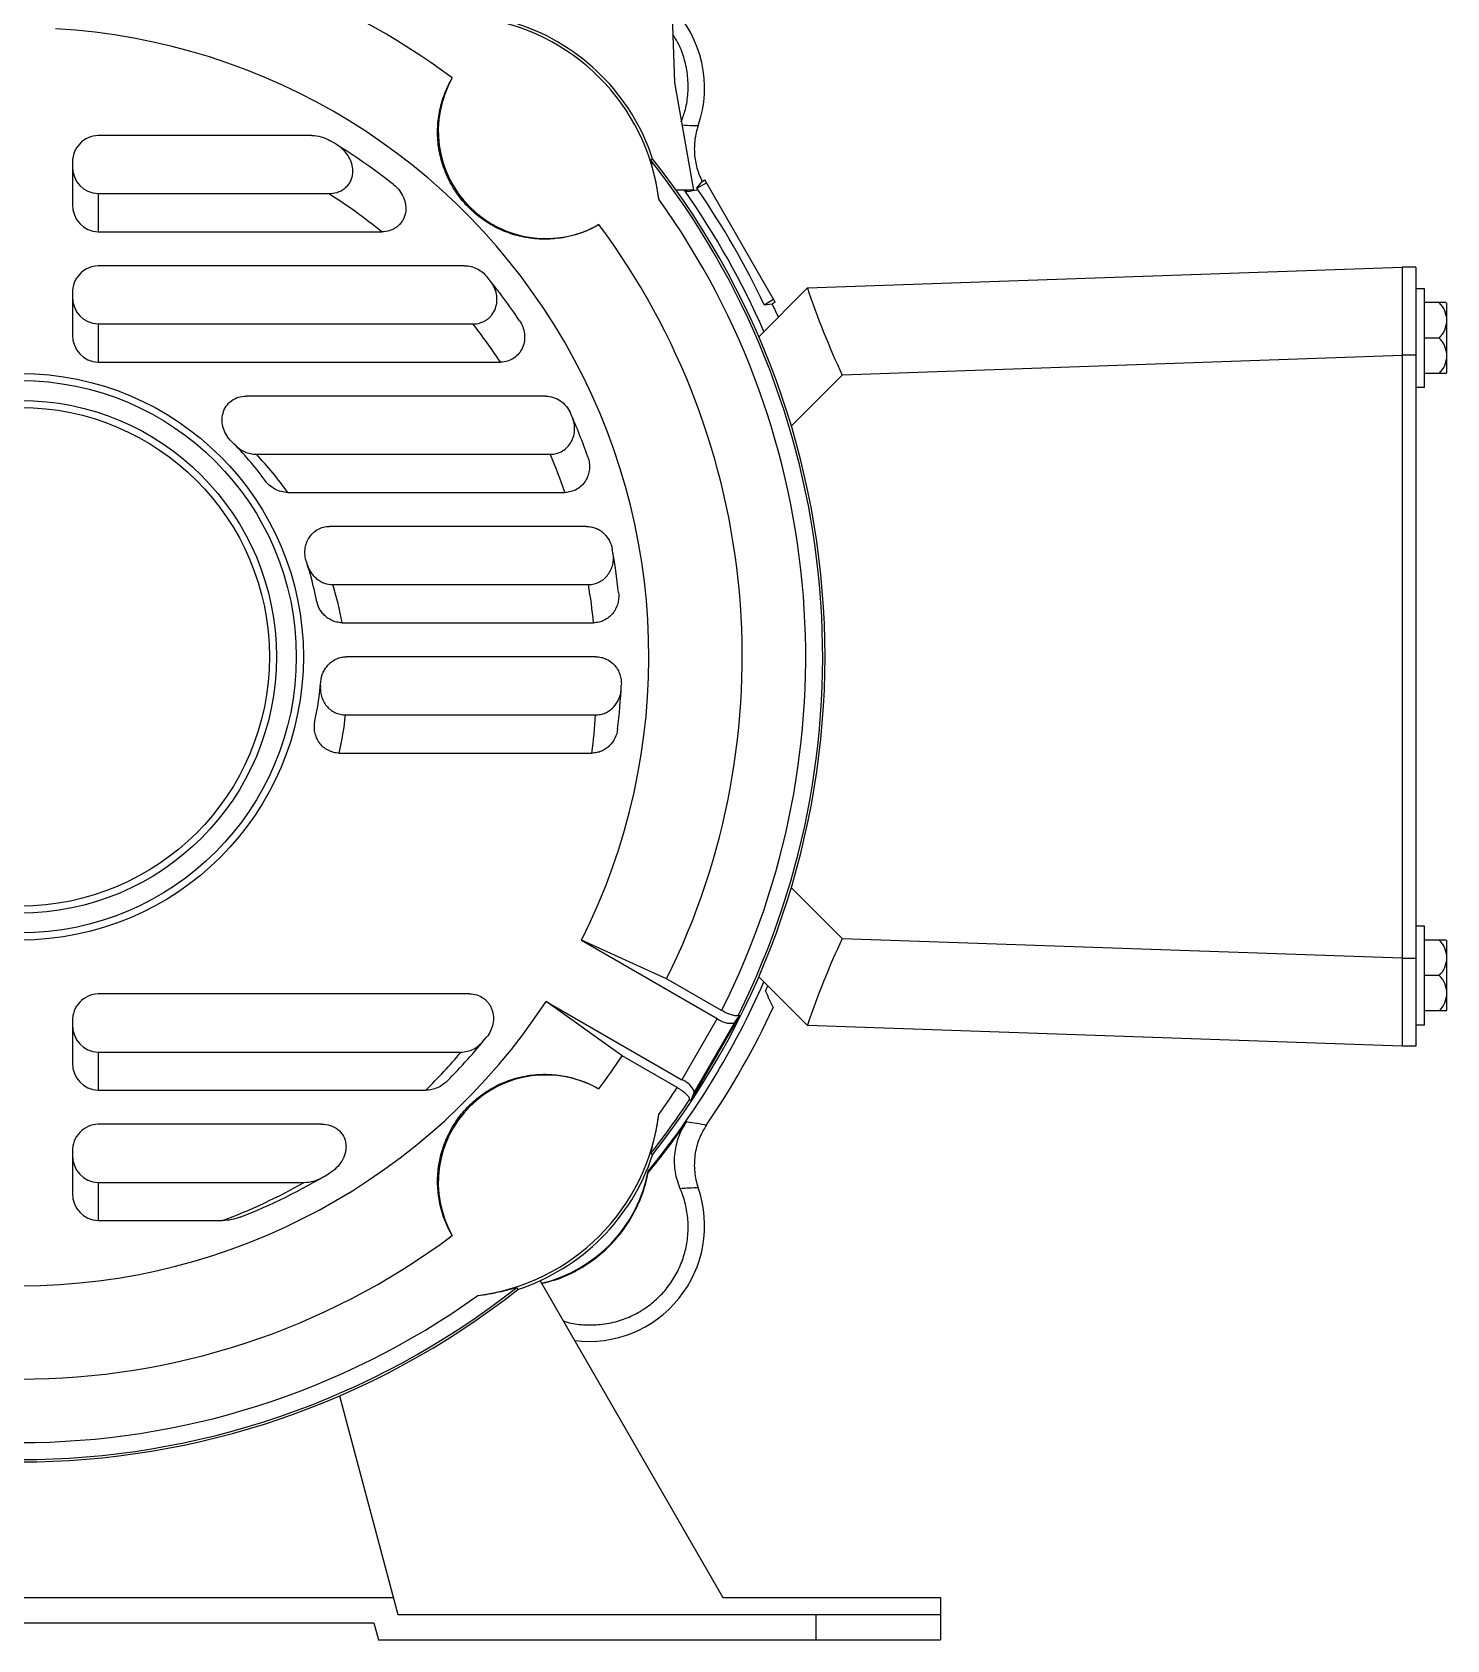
# Paper-space layout '_Left' of a CAD drawing. Header units: inches. Extents: x -3.25 to 5.04, y -3.47 to 5.05.
# Drawn here: x 0.04 to 5.04, y -3.47 to 2.2 of the extents above; entities that cross this region are included whole.
import ezdxf

# ---------------------------------------------------------------- set-up
doc = ezdxf.new("R2010")
doc.units = ezdxf.units.IN
doc.header["$MEASUREMENT"] = 0

psp = doc.layouts.new('_Left')

# ---------------------------------------------------------------- linework, layer by layer
at = {"color": 7, "linetype": 'Continuous', "lineweight": 25}
for p, q in [((2.2296, 4.3283), (2.31, 2.0269)), ((2.31, 2.0269), (2.377, 1.6469)), ((1.0294, 1.84), (0.275, 1.84)), ((0.185, 1.7442), (0.185, 1.5958)), ((2.2259, 1.7538), (2.2331, 1.7576)), ((2.377, 1.6469), (2.316, 1.6469)), ((2.3499, 1.6469), (2.3541, 1.6408)), ((2.3541, 1.6408), (2.3512, 1.6469)), ((2.3894, 1.6538), (2.423, 1.6732)), ((2.4085, 1.6779), (2.4173, 1.683)), ((2.6662, 1.252), (2.4173, 1.683)), ((0.275, 1.6347), (0.275, 1.5)), ((0.275, 1.6347), (1.0888, 1.6347)), ((0.275, 1.5), (1.2769, 1.5)), ((1.5694, 1.38), (0.275, 1.38)), ((2.7799, 1.3017), (4.8799, 1.375)), ((4.9277, 1.375), (4.8799, 1.375)), ((4.8799, 1.375), (4.8799, -1.375)), ((4.9277, 1.375), (4.9277, -1.375)), ((0.185, 1.2842), (0.185, 1.1358)), ((2.6078, 1.1295), (2.7799, 1.3017)), ((2.6268, 1.2423), (2.6605, 1.2618)), ((2.6662, 1.252), (2.6557, 1.2459)), ((4.9587, 1.299), (4.9277, 1.299)), ((4.9587, 0.951), (4.9587, 1.299)), ((5.0344, 1.25), (4.9587, 1.25)), ((2.6268, 1.2423), (2.6557, 1.2459)), ((2.6772, 1.1989), (2.6557, 1.2459)), ((5.0377, 1.003), (5.0377, 1.247)), ((0.275, 1.1747), (0.275, 1.04)), ((0.275, 1.1747), (1.5986, 1.1747)), ((5.0108, 1.125), (4.9587, 1.125)), ((0.275, 1.04), (1.696, 1.04)), ((4.8799, 1.0632), (2.9028, 0.9941)), ((4.9277, 1.065), (4.8799, 1.065)), ((5.0344, 1), (4.9587, 1)), ((1.8556, 0.92), (0.7975, 0.92)), ((4.9277, 0.951), (4.9587, 0.951)), ((0.8338, 0.7147), (1.8715, 0.7147)), ((0.9447, 0.58), (1.9234, 0.58)), ((2.0001, 0.46), (1.0923, 0.46)), ((1.1041, 0.2547), (2.0065, 0.2547)), ((1.1367, 0.12), (2.0247, 0.12)), ((2.0332, 0), (1.1519, 0)), ((1.1487, -0.2053), (2.0314, -0.2053)), ((1.1264, -0.34), (2.0189, -0.34)), ((4.9587, -0.951), (4.9277, -0.951)), ((4.9587, -1.299), (4.9587, -0.951)), ((2.2825, -1.1363), (1.982, -1)), ((1.982, -1), (2.461, -1.2765)), ((2.9028, -0.9941), (4.8799, -1.0632)), ((5.0344, -1), (4.9587, -1)), ((5.0377, -1.247), (5.0377, -1.003)), ((4.9277, -1.065), (4.8799, -1.065)), ((2.7799, -1.3017), (2.6078, -1.1295)), ((5.0108, -1.125), (4.9587, -1.125)), ((1.5864, -1.19), (0.275, -1.19)), ((2.4769, -1.2486), (2.2825, -1.1363)), ((2.6312, -1.1805), (2.6397, -1.1614)), ((2.1253, -1.4085), (1.857, -1.2165)), ((1.857, -1.2165), (2.336, -1.4931)), ((0.185, -1.2858), (0.185, -1.4342)), ((2.461, -1.2765), (2.336, -1.4931)), ((2.5404, -1.2673), (2.3678, -1.5664)), ((2.5207, -1.2931), (2.3802, -1.5365)), ((2.5207, -1.2931), (2.5404, -1.2673)), ((2.5404, -1.2673), (2.5359, -1.2647)), ((4.8799, -1.375), (2.7799, -1.3017)), ((4.9277, -1.299), (4.9587, -1.299)), ((5.0344, -1.25), (4.9587, -1.25)), ((0.275, -1.3953), (0.275, -1.53)), ((0.275, -1.3953), (1.5566, -1.3953)), ((2.3197, -1.5208), (2.1253, -1.4085)), ((4.9277, -1.375), (4.8799, -1.375)), ((0.275, -1.53), (1.4325, -1.53)), ((2.3678, -1.5664), (2.3632, -1.5638)), ((2.3802, -1.5365), (2.3678, -1.5664)), ((1.0642, -1.65), (0.275, -1.65)), ((0.185, -1.7458), (0.185, -1.8942)), ((2.2331, -1.7576), (2.2259, -1.7538)), ((0.275, -1.8553), (0.275, -1.99)), ((0.275, -1.8553), (1.0028, -1.8553)), ((0.275, -1.99), (0.7145, -1.99)), ((1.8359, -2.2023), (2.4814, -3.3203)), ((1.7538, -2.2259), (1.7576, -2.2331)), ((1.1273, -2.6087), (1.334, -3.3803)), ((-1.3179, -3.3203), (1.3179, -3.3203)), ((2.4814, -3.3203), (3.25, -3.3203)), ((3.25, -3.3203), (3.25, -3.47)), ((1.334, -3.3803), (3.25, -3.3803)), ((2.81, -3.3803), (2.81, -3.47)), ((-1.2491, -3.41), (1.2491, -3.41)), ((1.2491, -3.41), (1.2652, -3.47)), ((1.2652, -3.47), (3.25, -3.47))]:
    psp.add_line(p, q, dxfattribs=at)
at = {"color": 1, "linetype": 'Continuous', "lineweight": 25}
for p, q in [((2.9028, 0.9941), (2.7227, 0.8141)), ((2.7227, -0.8141), (2.9028, -0.9941))]:
    psp.add_line(p, q, dxfattribs=at)
at = {"color": 7, "linetype": 'Continuous', "lineweight": 25}
for radius in [1, 0.975, 0.905, 0.88]:
    psp.add_circle((0, 0), radius, dxfattribs=at)
for centre, radius, start, end in [((0, 0), 2.5497, 53.2561, 86.4663), ((2.0082, 2.0082), 0.4084, 340.9023, 44.2584), ((0, 0), 2.22, 333.2278, 86.7722), ((1.5238, 1.5238), 0.7367, 7.1448, 82.8552), ((1.5238, 1.5238), 0.7469, 18.245, 71.755), ((1.8562, 1.8562), 0.38, 150.5277, 299.4723), ((0.2779, 1.7471), 0.0929, 91.763, 181.7986), ((0, 0), 2.125, 51.6435, 58.9939), ((0.278, 1.7276), 0.093, 178.2746, 268.1638), ((0, 0), 2.8338, 333.4934, 38.2344), ((0, 0), 2.8419, 321.7945, 38.2055), ((0, 0), 2.8659, 23.6087, 35.0745), ((0, 0), 2.9058, 25.3117, 34.5332), ((0.278, 1.593), 0.093, 178.2746, 268.1638), ((0, -0.0846), 2.035, 51.138, 57.6544), ((0, 0), 2.7738, 333.2479, 35.6193), ((0, 0), 2.5497, 333.5337, 36.7439), ((0.2779, 1.2871), 0.0929, 91.763, 181.7986), ((0, 0), 2.125, 33.9259, 39.129), ((0.278, 1.2676), 0.093, 178.2746, 268.1638), ((5.4845, 2.2046), 2.8514, 198.4637, 205.1203), ((4.9494, 1.1864), 0.0883, 0.6854, 46.0185), ((4.9277, 1.125), 0.1643, 47.9724, 49.5332), ((0.278, 1.133), 0.093, 178.2746, 268.1638), ((0, -0.0846), 2.035, 33.5466, 38.228), ((4.9494, 1.1886), 0.0883, 313.9815, 359.3146), ((4.9494, 1.0614), 0.0883, 0.6854, 46.0185), ((4.9494, 1.0636), 0.0883, 313.9815, 359.3146), ((4.9277, 1.125), 0.1643, 310.4668, 312.0276), ((0, 0), 2.125, 19.3949, 23.8926), ((0, 0), 1.065, 35.8092, 45.5297), ((0, -0.0846), 1.155, 35.1268, 43.7874), ((0, -0.0846), 2.035, 19.0608, 23.1256), ((0, 0), 2.125, 6.0867, 10.3103), ((0, 0), 1.065, 10.7672, 18.3817), ((0, -0.0846), 1.155, 10.202, 17.0805), ((0, -0.0846), 2.035, 5.7695, 9.5962), ((0, 0), 1.065, 347.7927, 355.2434), ((0, 0), 2.125, 353.1072, 357.3024), ((0, -0.0846), 1.155, 347.2234, 353.9986), ((0, -0.0846), 2.035, 352.7894, 356.598), ((5.4845, -2.2046), 2.8514, 154.8797, 161.5363), ((4.9494, -1.0636), 0.0883, 0.6854, 46.0185), ((4.9277, -1.125), 0.1643, 47.9724, 49.5332), ((4.9494, -1.0614), 0.0883, 313.9815, 359.3146), ((4.9494, -1.1886), 0.0883, 0.6854, 46.0185), ((0.2779, -1.2829), 0.0929, 91.763, 181.7986), ((0, 0), 2.8659, 320.6756, 336.3913), ((4.9494, -1.1864), 0.0883, 313.9815, 359.3146), ((0, 0), 2.22, 213.2278, 326.7722), ((0, 0), 2.9334, 325.716, 335.0256), ((4.9277, -1.125), 0.1643, 310.4668, 312.0276), ((0.278, -1.3024), 0.093, 178.2746, 268.1638), ((2.5087, -1.2205), 0.0735, 229.6027, 279.4121), ((0, 0), 2.125, 315.1884, 320.8147), ((0, -0.0846), 2.035, 314.742, 319.9012), ((0, 0), 2.5497, 323.2561, 326.4663), ((0.278, -1.437), 0.093, 178.2746, 268.1638), ((1.8562, -1.8562), 0.38, 60.5277, 209.4723), ((0, 0), 2.7738, 324.3807, 326.7521), ((2.3114, -1.5623), 0.0735, 20.5879, 70.3973), ((0, 0), 2.8338, 321.7656, 326.5066), ((1.5238, -1.5238), 0.7367, 277.1448, 352.8552), ((0, 0), 2.8695, 320.6045, 325.1232), ((0.2779, -1.7429), 0.0929, 91.763, 181.7986), ((1.5238, -1.5238), 0.7469, 288.245, 341.755), ((0.278, -1.7624), 0.093, 178.2746, 268.1638), ((0, -0.0846), 2.035, 290.5562, 299.5237), ((0, 0), 2.125, 291.4366, 300.9212), ((1.7232, -1.7232), 0.5024, 283.5865, 349.3403), ((0.278, -1.897), 0.093, 178.2746, 268.1638), ((2.0082, -2.0082), 0.4084, 262.9159, 19.0977), ((0, 0), 2.5497, 233.2561, 306.7439), ((0, 0), 2.8419, 231.7945, 308.2055), ((0, 0), 2.8338, 231.7656, 308.2344), ((0, 0), 2.7738, 234.3807, 305.6193)]:
    psp.add_arc(centre, radius, start, end, dxfattribs=at)
for points, knots in [([(2.3344, 1.8885), (2.3396, 1.9025), (2.3515, 1.9348), (2.3593, 1.989), (2.3587, 2.0492), (2.347, 2.108), (2.3288, 2.1585), (2.3112, 2.1862), (2.304, 2.1976)], [0, 0, 0, 0, 0.142636, 0.326526, 0.511408, 0.70225, 0.877424, 1, 1, 1, 1]), ([(2.0431, 1.5253), (2.0081, 1.505), (1.9707, 1.4905), (1.9209, 1.48), (1.9108, 1.4782), (1.8906, 1.4756), (1.8804, 1.4748), (1.8499, 1.4733), (1.8295, 1.474), (1.7884, 1.4787), (1.7676, 1.4829), (1.7275, 1.4944), (1.708, 1.5018), (1.67, 1.52), (1.6513, 1.5309), (1.6166, 1.5555), (1.6003, 1.5691), (1.5701, 1.5992), (1.5561, 1.6158), (1.5314, 1.6505), (1.5207, 1.6687), (1.5068, 1.6974), (1.5026, 1.7072), (1.4951, 1.7269), (1.4917, 1.7369), (1.483, 1.767), (1.4789, 1.7874), (1.4752, 1.8184), (1.4744, 1.8288), (1.4737, 1.8494), (1.4738, 1.8597), (1.4752, 1.8902), (1.4778, 1.9104), (1.4841, 1.9404), (1.4866, 1.9503), (1.4923, 1.9697), (1.4956, 1.9793), (1.5064, 2.0075), (1.5151, 2.0256), (1.5253, 2.0431)], [0, 0, 0, 0, 0.125, 0.125, 0.15625, 0.15625, 0.1875, 0.1875, 0.25, 0.25, 0.3125, 0.3125, 0.375, 0.375, 0.4375, 0.4375, 0.5, 0.5, 0.5625, 0.5625, 0.625, 0.625, 0.65625, 0.65625, 0.6875, 0.6875, 0.75, 0.75, 0.78125, 0.78125, 0.8125, 0.8125, 0.875, 0.875, 0.90625, 0.90625, 0.9375, 0.9375, 1, 1, 1, 1]), ([(2.3941, 1.8746), (2.3886, 1.8585), (2.3847, 1.8421), (2.3814, 1.8171), (2.3807, 1.8087), (2.3803, 1.7917), (2.3804, 1.7832), (2.3823, 1.7579), (2.3852, 1.7414), (2.3921, 1.717), (2.3948, 1.7089), (2.4011, 1.6931), (2.4046, 1.6854), (2.4085, 1.6779)], [0, 0, 0, 0, 0.25, 0.25, 0.375, 0.375, 0.5, 0.5, 0.75, 0.75, 0.875, 0.875, 1, 1, 1, 1]), ([(1.0294, 1.84), (1.041, 1.84), (1.0522, 1.8383), (1.0741, 1.832), (1.0848, 1.8273), (1.0946, 1.8214)], [0, 0, 0, 0, 0.5, 0.5, 1, 1, 1, 1]), ([(1.0888, 1.6347), (1.099, 1.6347), (1.1091, 1.6361), (1.1286, 1.6422), (1.1377, 1.6469), (1.1498, 1.6564), (1.1535, 1.6599), (1.16, 1.6676), (1.1629, 1.6719), (1.1678, 1.6808), (1.1698, 1.6855), (1.1728, 1.6952), (1.1738, 1.7003), (1.1755, 1.7155), (1.1746, 1.7258), (1.1698, 1.7456), (1.1659, 1.7551), (1.1556, 1.7727), (1.1493, 1.7808), (1.135, 1.7952), (1.127, 1.8016), (1.1182, 1.807)], [0, 0, 0, 0, 0.125, 0.125, 0.25, 0.25, 0.3125, 0.3125, 0.375, 0.375, 0.4375, 0.4375, 0.5, 0.5, 0.625, 0.625, 0.75, 0.75, 0.875, 0.875, 1, 1, 1, 1]), ([(2.2548, 1.6154), (2.2532, 1.6288), (2.2512, 1.642), (2.2465, 1.6685), (2.2439, 1.6814), (2.2396, 1.7002), (2.2382, 1.7064), (2.2351, 1.7185), (2.2336, 1.7245), (2.2305, 1.7358), (2.229, 1.7412), (2.2272, 1.7479), (2.2267, 1.7498), (2.2259, 1.7528), (2.2258, 1.7537), (2.2259, 1.7538)], [0, 0, 0, 0, 0.25, 0.25, 0.5, 0.5, 0.625, 0.625, 0.75, 0.75, 0.875, 0.875, 0.9375, 0.9375, 1, 1, 1, 1]), ([(1.3187, 1.6664), (1.3262, 1.6604), (1.3329, 1.6536), (1.3446, 1.6386), (1.3496, 1.6302), (1.3553, 1.6171), (1.3569, 1.6126), (1.3594, 1.6035), (1.3604, 1.5987), (1.3622, 1.5844), (1.3619, 1.575), (1.3582, 1.556), (1.3548, 1.5471), (1.3473, 1.5347), (1.3444, 1.5308), (1.338, 1.5237), (1.3345, 1.5205), (1.323, 1.5117), (1.3144, 1.5072), (1.296, 1.5014), (1.2865, 1.5), (1.2769, 1.5)], [0, 0, 0, 0, 0.125, 0.125, 0.25, 0.25, 0.3125, 0.3125, 0.375, 0.375, 0.5, 0.5, 0.625, 0.625, 0.6875, 0.6875, 0.75, 0.75, 0.875, 0.875, 1, 1, 1, 1]), ([(1.5694, 1.38), (1.5771, 1.38), (1.5846, 1.3791), (1.5992, 1.3755), (1.6065, 1.3728), (1.6267, 1.3626), (1.6388, 1.3529), (1.6484, 1.341)], [0, 0, 0, 0, 0.25, 0.25, 0.5, 0.5, 1, 1, 1, 1]), ([(1.5986, 1.1747), (1.6073, 1.1747), (1.6157, 1.1759), (1.628, 1.1796), (1.6321, 1.1812), (1.6398, 1.1849), (1.6435, 1.187), (1.6505, 1.1919), (1.6539, 1.1946), (1.6601, 1.2006), (1.663, 1.2038), (1.6708, 1.2139), (1.6749, 1.2216), (1.6808, 1.2377), (1.6826, 1.2463), (1.6838, 1.2633), (1.6832, 1.272), (1.6799, 1.2888), (1.6772, 1.297), (1.6699, 1.3126), (1.6654, 1.3199), (1.66, 1.3266)], [0, 0, 0, 0, 0.125, 0.125, 0.1875, 0.1875, 0.25, 0.25, 0.3125, 0.3125, 0.375, 0.375, 0.5, 0.5, 0.625, 0.625, 0.75, 0.75, 0.875, 0.875, 1, 1, 1, 1]), ([(1.7632, 1.186), (1.7679, 1.1791), (1.7717, 1.1718), (1.7775, 1.1563), (1.7795, 1.1482), (1.7814, 1.1319), (1.7814, 1.1236), (1.7793, 1.1072), (1.7772, 1.0993), (1.7707, 1.084), (1.7665, 1.0769), (1.756, 1.0642), (1.7498, 1.0585), (1.7361, 1.0494), (1.7285, 1.0459), (1.7127, 1.0412), (1.7044, 1.04), (1.696, 1.04)], [0, 0, 0, 0, 0.125, 0.125, 0.25, 0.25, 0.375, 0.375, 0.5, 0.5, 0.625, 0.625, 0.75, 0.75, 0.875, 0.875, 1, 1, 1, 1]), ([(0.7461, 0.76), (0.7395, 0.7664), (0.7339, 0.7735), (0.7242, 0.789), (0.7204, 0.7973), (0.715, 0.8145), (0.7133, 0.8236), (0.7127, 0.8417), (0.7137, 0.8508), (0.7185, 0.8684), (0.7222, 0.8766), (0.7325, 0.8918), (0.7389, 0.8984), (0.7537, 0.9092), (0.7619, 0.9132), (0.7794, 0.9187), (0.7884, 0.92), (0.7975, 0.92)], [0, 0, 0, 0, 0.125, 0.125, 0.25, 0.25, 0.375, 0.375, 0.5, 0.5, 0.625, 0.625, 0.75, 0.75, 0.875, 0.875, 1, 1, 1, 1]), ([(1.8556, 0.92), (1.865, 0.92), (1.8741, 0.9185), (1.8919, 0.9128), (1.9002, 0.9086), (1.9232, 0.8927), (1.9353, 0.8778), (1.9429, 0.8607)], [0, 0, 0, 0, 0.25, 0.25, 0.5, 0.5, 1, 1, 1, 1]), ([(1.8715, 0.7147), (1.8791, 0.7147), (1.8866, 0.7157), (1.9012, 0.7196), (1.9082, 0.7227), (1.9212, 0.7304), (1.9272, 0.7352), (1.9377, 0.746), (1.9422, 0.7522), (1.9496, 0.7654), (1.9524, 0.7724), (1.9564, 0.7871), (1.9575, 0.7946), (1.958, 0.8097), (1.9573, 0.8173), (1.9545, 0.8321), (1.9522, 0.8393), (1.9492, 0.8463)], [0, 0, 0, 0, 0.125, 0.125, 0.25, 0.25, 0.375, 0.375, 0.5, 0.5, 0.625, 0.625, 0.75, 0.75, 0.875, 0.875, 1, 1, 1, 1]), ([(0.7588, 0.7473), (0.7638, 0.7423), (0.7691, 0.7378), (0.7805, 0.7298), (0.7867, 0.7263), (0.7995, 0.7207), (0.8061, 0.7185), (0.8197, 0.7155), (0.8267, 0.7147), (0.8338, 0.7147)], [0, 0, 0, 0, 0.25, 0.25, 0.5, 0.5, 0.75, 0.75, 1, 1, 1, 1]), ([(2.0044, 0.7057), (2.0069, 0.6987), (2.0085, 0.6916), (2.0104, 0.6772), (2.0105, 0.6698), (2.0092, 0.6553), (2.0077, 0.6482), (2.0032, 0.6342), (2.0001, 0.6276), (1.9926, 0.6152), (1.988, 0.6094), (1.9776, 0.5992), (1.9718, 0.5948), (1.959, 0.5875), (1.9523, 0.5847), (1.9382, 0.581), (1.9308, 0.58), (1.9234, 0.58)], [0, 0, 0, 0, 0.125, 0.125, 0.25, 0.25, 0.375, 0.375, 0.5, 0.5, 0.625, 0.625, 0.75, 0.75, 0.875, 0.875, 1, 1, 1, 1]), ([(0.9447, 0.58), (0.9366, 0.58), (0.9288, 0.5811), (0.9135, 0.5851), (0.906, 0.5881), (0.8921, 0.5956), (0.8856, 0.6002), (0.8737, 0.6108), (0.8684, 0.6166), (0.8637, 0.6231)], [0, 0, 0, 0, 0.25, 0.25, 0.5, 0.5, 0.75, 0.75, 1, 1, 1, 1]), ([(1.0107, 0.3358), (1.0084, 0.3428), (1.0068, 0.3498), (1.0052, 0.3642), (1.0052, 0.3715), (1.0067, 0.3858), (1.0082, 0.3928), (1.0129, 0.4066), (1.016, 0.4132), (1.0236, 0.4254), (1.0282, 0.4311), (1.0386, 0.4411), (1.0443, 0.4455), (1.057, 0.4527), (1.0637, 0.4554), (1.0777, 0.4591), (1.085, 0.46), (1.0923, 0.46)], [0, 0, 0, 0, 0.125, 0.125, 0.25, 0.25, 0.375, 0.375, 0.5, 0.5, 0.625, 0.625, 0.75, 0.75, 0.875, 0.875, 1, 1, 1, 1]), ([(2.0001, 0.46), (2.0056, 0.46), (2.011, 0.4595), (2.0216, 0.4574), (2.0269, 0.4559), (2.0371, 0.4518), (2.0419, 0.4494), (2.0512, 0.4436), (2.0556, 0.4403), (2.0637, 0.433), (2.0674, 0.429), (2.0741, 0.4204), (2.0772, 0.4158), (2.085, 0.4015), (2.0887, 0.3911), (2.0907, 0.3803)], [0, 0, 0, 0, 0.125, 0.125, 0.25, 0.25, 0.375, 0.375, 0.5, 0.5, 0.625, 0.625, 0.75, 0.75, 1, 1, 1, 1]), ([(2.0065, 0.2547), (2.0133, 0.2547), (2.0199, 0.2555), (2.0329, 0.2586), (2.0393, 0.261), (2.0511, 0.2671), (2.0568, 0.2708), (2.067, 0.2795), (2.0715, 0.2844), (2.0796, 0.2951), (2.0831, 0.301), (2.0886, 0.3131), (2.0908, 0.3195), (2.0938, 0.3326), (2.0946, 0.3392), (2.0949, 0.3525), (2.0944, 0.3593), (2.0933, 0.3659)], [0, 0, 0, 0, 0.125, 0.125, 0.25, 0.25, 0.375, 0.375, 0.5, 0.5, 0.625, 0.625, 0.75, 0.75, 0.875, 0.875, 1, 1, 1, 1]), ([(1.0148, 0.3231), (1.0179, 0.3135), (1.0222, 0.3045), (1.0308, 0.2921), (1.0339, 0.2882), (1.0407, 0.2809), (1.0444, 0.2775), (1.0523, 0.2713), (1.0565, 0.2685), (1.0652, 0.2636), (1.0698, 0.2615), (1.0838, 0.2565), (1.0939, 0.2547), (1.1041, 0.2547)], [0, 0, 0, 0, 0.25, 0.25, 0.375, 0.375, 0.5, 0.5, 0.625, 0.625, 0.75, 0.75, 1, 1, 1, 1]), ([(1.1367, 0.12), (1.1313, 0.12), (1.1259, 0.1205), (1.1153, 0.1226), (1.11, 0.1241), (1.0999, 0.1281), (1.0951, 0.1305), (1.0859, 0.1362), (1.0815, 0.1395), (1.0734, 0.1468), (1.0697, 0.1507), (1.063, 0.1592), (1.0599, 0.1638), (1.052, 0.1779), (1.0483, 0.1882), (1.0462, 0.199)], [0, 0, 0, 0, 0.125, 0.125, 0.25, 0.25, 0.375, 0.375, 0.5, 0.5, 0.625, 0.625, 0.75, 0.75, 1, 1, 1, 1]), ([(2.113, 0.2253), (2.1137, 0.2188), (2.1138, 0.2124), (2.1127, 0.1996), (2.1115, 0.1931), (2.108, 0.1807), (2.1056, 0.1747), (2.0997, 0.1633), (2.0962, 0.1578), (2.0881, 0.1478), (2.0835, 0.1432), (2.0734, 0.1351), (2.0679, 0.1316), (2.0564, 0.1259), (2.0503, 0.1237), (2.0376, 0.1207), (2.0312, 0.12), (2.0247, 0.12)], [0, 0, 0, 0, 0.125, 0.125, 0.25, 0.25, 0.375, 0.375, 0.5, 0.5, 0.625, 0.625, 0.75, 0.75, 0.875, 0.875, 1, 1, 1, 1]), ([(1.0613, -0.0883), (1.0623, -0.0767), (1.0652, -0.0654), (1.0724, -0.0495), (1.0753, -0.0445), (1.0818, -0.035), (1.0855, -0.0305), (1.0937, -0.0223), (1.0981, -0.0186), (1.1076, -0.0121), (1.1128, -0.0093), (1.1234, -0.0047), (1.1289, -0.003), (1.1402, -0.0006), (1.1461, 0), (1.1519, 0)], [0, 0, 0, 0, 0.25, 0.25, 0.375, 0.375, 0.5, 0.5, 0.625, 0.625, 0.75, 0.75, 0.875, 0.875, 1, 1, 1, 1]), ([(2.0332, 0), (2.0396, 0), (2.0457, -0.0007), (2.0579, -0.0034), (2.0639, -0.0055), (2.0808, -0.0135), (2.091, -0.0213), (2.1032, -0.0354), (2.1068, -0.0406), (2.113, -0.0515), (2.1155, -0.0571), (2.1195, -0.069), (2.121, -0.0752), (2.1227, -0.0875), (2.1229, -0.0937), (2.1226, -0.1)], [0, 0, 0, 0, 0.125, 0.125, 0.25, 0.25, 0.5, 0.5, 0.625, 0.625, 0.75, 0.75, 0.875, 0.875, 1, 1, 1, 1]), ([(1.0602, -0.101), (1.0596, -0.1075), (1.0596, -0.1139), (1.0608, -0.1266), (1.062, -0.1329), (1.0656, -0.1453), (1.068, -0.1512), (1.0739, -0.1625), (1.0775, -0.168), (1.0856, -0.1779), (1.0901, -0.1824), (1.1002, -0.1904), (1.1057, -0.1939), (1.1171, -0.1995), (1.1232, -0.2017), (1.1358, -0.2046), (1.1422, -0.2053), (1.1487, -0.2053)], [0, 0, 0, 0, 0.125, 0.125, 0.25, 0.25, 0.375, 0.375, 0.5, 0.5, 0.625, 0.625, 0.75, 0.75, 0.875, 0.875, 1, 1, 1, 1]), ([(2.0314, -0.2053), (2.0374, -0.2053), (2.0432, -0.2047), (2.0547, -0.2023), (2.0604, -0.2005), (2.0712, -0.1957), (2.0763, -0.1929), (2.086, -0.1861), (2.0905, -0.1822), (2.1027, -0.1696), (2.1093, -0.1595), (2.1162, -0.1433), (2.1181, -0.1377), (2.1208, -0.1262), (2.1216, -0.1203), (2.1219, -0.1144)], [0, 0, 0, 0, 0.125, 0.125, 0.25, 0.25, 0.375, 0.375, 0.5, 0.5, 0.75, 0.75, 0.875, 0.875, 1, 1, 1, 1]), ([(1.1264, -0.34), (1.1195, -0.34), (1.1127, -0.3392), (1.0995, -0.3359), (1.093, -0.3334), (1.0809, -0.3271), (1.0753, -0.3231), (1.065, -0.3141), (1.0604, -0.309), (1.0524, -0.2979), (1.0491, -0.2919), (1.0438, -0.2793), (1.0417, -0.2727), (1.0391, -0.2593), (1.0385, -0.2525), (1.0387, -0.2388), (1.0395, -0.2319), (1.0409, -0.2252)], [0, 0, 0, 0, 0.125, 0.125, 0.25, 0.25, 0.375, 0.375, 0.5, 0.5, 0.625, 0.625, 0.75, 0.75, 0.875, 0.875, 1, 1, 1, 1]), ([(2.1096, -0.255), (2.1083, -0.2664), (2.1051, -0.2772), (2.095, -0.2977), (2.0884, -0.3069), (2.0761, -0.3187), (2.0717, -0.3223), (2.0623, -0.3285), (2.0573, -0.3311), (2.0468, -0.3355), (2.0414, -0.3372), (2.0303, -0.3394), (2.0246, -0.34), (2.0189, -0.34)], [0, 0, 0, 0, 0.25, 0.25, 0.5, 0.5, 0.625, 0.625, 0.75, 0.75, 0.875, 0.875, 1, 1, 1, 1]), ([(1.5864, -1.19), (1.5951, -1.19), (1.6036, -1.1912), (1.6202, -1.1963), (1.628, -1.2), (1.6386, -1.2074), (1.642, -1.2102), (1.6482, -1.2161), (1.651, -1.2193), (1.6562, -1.2262), (1.6586, -1.2299), (1.6627, -1.2375), (1.6644, -1.2414), (1.6688, -1.2535), (1.6705, -1.2621), (1.6715, -1.2793), (1.6709, -1.288), (1.6674, -1.3049), (1.6646, -1.3131), (1.6572, -1.3287), (1.6526, -1.3359), (1.6471, -1.3426)], [0, 0, 0, 0, 0.125, 0.125, 0.25, 0.25, 0.3125, 0.3125, 0.375, 0.375, 0.4375, 0.4375, 0.5, 0.5, 0.625, 0.625, 0.75, 0.75, 0.875, 0.875, 1, 1, 1, 1]), ([(2.5359, -1.2647), (2.5353, -1.2655), (2.5344, -1.2662), (2.5321, -1.2671), (2.5307, -1.2674), (2.5272, -1.2675), (2.5252, -1.2674), (2.5207, -1.2668), (2.5181, -1.2662), (2.5127, -1.2648), (2.5099, -1.2639), (2.5037, -1.2617), (2.5005, -1.2603), (2.4907, -1.256), (2.4837, -1.2525), (2.4769, -1.2486)], [0, 0, 0, 0, 0.125, 0.125, 0.25, 0.25, 0.375, 0.375, 0.5, 0.5, 0.625, 0.625, 0.75, 0.75, 1, 1, 1, 1]), ([(1.5566, -1.3953), (1.5642, -1.3953), (1.5717, -1.3944), (1.5862, -1.3909), (1.5934, -1.3882), (1.6068, -1.3816), (1.6132, -1.3775), (1.6251, -1.3681), (1.6304, -1.3629), (1.6353, -1.357)], [0, 0, 0, 0, 0.25, 0.25, 0.5, 0.5, 0.75, 0.75, 1, 1, 1, 1]), ([(1.5253, -2.0431), (1.505, -2.0081), (1.4905, -1.9707), (1.48, -1.9209), (1.4782, -1.9108), (1.4756, -1.8906), (1.4748, -1.8804), (1.4733, -1.8499), (1.474, -1.8295), (1.4787, -1.7884), (1.4829, -1.7676), (1.4944, -1.7275), (1.5018, -1.708), (1.52, -1.67), (1.5309, -1.6513), (1.5555, -1.6166), (1.5691, -1.6003), (1.5992, -1.5701), (1.6158, -1.5561), (1.6505, -1.5314), (1.6687, -1.5207), (1.6974, -1.5068), (1.7072, -1.5026), (1.7269, -1.4951), (1.7369, -1.4917), (1.767, -1.483), (1.7874, -1.4789), (1.8184, -1.4752), (1.8288, -1.4744), (1.8494, -1.4737), (1.8597, -1.4738), (1.8902, -1.4752), (1.9104, -1.4778), (1.9404, -1.4841), (1.9503, -1.4866), (1.9697, -1.4923), (1.9793, -1.4956), (2.0075, -1.5064), (2.0256, -1.5151), (2.0431, -1.5253)], [0, 0, 0, 0, 0.125, 0.125, 0.15625, 0.15625, 0.1875, 0.1875, 0.25, 0.25, 0.3125, 0.3125, 0.375, 0.375, 0.4375, 0.4375, 0.5, 0.5, 0.5625, 0.5625, 0.625, 0.625, 0.65625, 0.65625, 0.6875, 0.6875, 0.75, 0.75, 0.78125, 0.78125, 0.8125, 0.8125, 0.875, 0.875, 0.90625, 0.90625, 0.9375, 0.9375, 1, 1, 1, 1]), ([(1.5075, -1.4977), (1.5026, -1.5026), (1.4972, -1.5071), (1.4857, -1.515), (1.4795, -1.5185), (1.4668, -1.5241), (1.4602, -1.5262), (1.4466, -1.5292), (1.4395, -1.53), (1.4325, -1.53)], [0, 0, 0, 0, 0.25, 0.25, 0.5, 0.5, 0.75, 0.75, 1, 1, 1, 1]), ([(2.3632, -1.5638), (2.3636, -1.5629), (2.3638, -1.5618), (2.3634, -1.5593), (2.3629, -1.5579), (2.3613, -1.5548), (2.3602, -1.5531), (2.3574, -1.5496), (2.3557, -1.5477), (2.3497, -1.5417), (2.3446, -1.5374), (2.3359, -1.531), (2.3328, -1.5289), (2.3265, -1.5248), (2.3231, -1.5227), (2.3197, -1.5208)], [0, 0, 0, 0, 0.125, 0.125, 0.25, 0.25, 0.375, 0.375, 0.5, 0.5, 0.75, 0.75, 0.875, 0.875, 1, 1, 1, 1]), ([(2.2259, -1.7538), (2.2258, -1.7537), (2.2259, -1.7528), (2.2267, -1.7498), (2.2272, -1.7478), (2.2291, -1.7411), (2.2306, -1.7357), (2.2336, -1.7244), (2.2351, -1.7185), (2.2382, -1.7064), (2.2396, -1.7002), (2.2439, -1.6812), (2.2466, -1.6682), (2.2511, -1.6421), (2.2531, -1.6288), (2.2548, -1.6154)], [0, 0, 0, 0, 0.0625, 0.0625, 0.125, 0.125, 0.25, 0.25, 0.375, 0.375, 0.5, 0.5, 0.75, 0.75, 1, 1, 1, 1]), ([(2.3308, -1.8775), (2.3228, -1.8589), (2.3171, -1.8395), (2.3121, -1.8094), (2.3111, -1.7991), (2.3103, -1.7784), (2.3106, -1.7681), (2.3124, -1.7476), (2.314, -1.7373), (2.3185, -1.7169), (2.3215, -1.7067), (2.3323, -1.677), (2.3419, -1.6584), (2.3541, -1.6408)], [0, 0, 0, 0, 0.25, 0.25, 0.375, 0.375, 0.5, 0.5, 0.625, 0.625, 0.75, 0.75, 1, 1, 1, 1]), ([(1.0642, -1.65), (1.0745, -1.65), (1.0846, -1.6514), (1.1044, -1.6576), (1.1135, -1.6622), (1.1256, -1.6718), (1.1294, -1.6754), (1.136, -1.6832), (1.1389, -1.6874), (1.1462, -1.7011), (1.1492, -1.7111), (1.1506, -1.7265), (1.1506, -1.7316), (1.1497, -1.7419), (1.1488, -1.747), (1.145, -1.7619), (1.1408, -1.7715), (1.1302, -1.789), (1.1236, -1.7971), (1.1089, -1.8114), (1.1008, -1.8177), (1.0919, -1.823)], [0, 0, 0, 0, 0.125, 0.125, 0.25, 0.25, 0.3125, 0.3125, 0.375, 0.375, 0.5, 0.5, 0.5625, 0.5625, 0.625, 0.625, 0.75, 0.75, 0.875, 0.875, 1, 1, 1, 1]), ([(2.4237, -1.6524), (2.4127, -1.6685), (2.4038, -1.6856), (2.39, -1.7217), (2.3851, -1.7408), (2.3813, -1.7694), (2.3806, -1.779), (2.3803, -1.7983), (2.3807, -1.8081), (2.3836, -1.8372), (2.3877, -1.8561), (2.3941, -1.8746)], [0, 0, 0, 0, 0.25, 0.25, 0.5, 0.5, 0.625, 0.625, 0.75, 0.75, 1, 1, 1, 1]), ([(1.0028, -1.8553), (1.0142, -1.8553), (1.0254, -1.8537), (1.0471, -1.8476), (1.0577, -1.8431), (1.0676, -1.8374)], [0, 0, 0, 0, 0.5, 0.5, 1, 1, 1, 1]), ([(1.8414, -2.2119), (1.8613, -2.2069), (1.9075, -2.1955), (1.9762, -2.162), (2.0443, -2.1155), (2.1039, -2.0578), (2.1524, -1.9926), (2.1897, -1.9202), (2.209, -1.8621), (2.216, -1.8285), (2.2175, -1.8212)], [0, 0, 0, 0, 0.107874, 0.250332, 0.397099, 0.536542, 0.680099, 0.818473, 0.960742, 1, 1, 1, 1]), ([(1.9178, -2.3442), (1.9222, -2.3458), (1.9449, -2.3537), (1.9891, -2.359), (2.0492, -2.3587), (2.1081, -2.3472), (2.1641, -2.3258), (2.2139, -2.2964), (2.2579, -2.2592), (2.2943, -2.2166), (2.3234, -2.1687), (2.3441, -2.1175), (2.3565, -2.0634), (2.3601, -2.008), (2.3547, -1.9521), (2.3434, -1.9086), (2.3335, -1.8844), (2.3308, -1.8775)], [0, 0, 0, 0, 0.018544, 0.09518, 0.172229, 0.251762, 0.324766, 0.400071, 0.470082, 0.542191, 0.611124, 0.682009, 0.751893, 0.823666, 0.896185, 0.970617, 1, 1, 1, 1]), ([(0.7766, -1.978), (0.7666, -1.9819), (0.7565, -1.9849), (0.7358, -1.9889), (0.7253, -1.99), (0.7145, -1.99)], [0, 0, 0, 0, 0.5, 0.5, 1, 1, 1, 1]), ([(1.6154, -2.2548), (1.6288, -2.2532), (1.642, -2.2512), (1.6685, -2.2465), (1.6814, -2.2439), (1.7002, -2.2396), (1.7064, -2.2382), (1.7185, -2.2351), (1.7245, -2.2336), (1.7358, -2.2305), (1.7412, -2.229), (1.7479, -2.2272), (1.7498, -2.2267), (1.7528, -2.2259), (1.7537, -2.2258), (1.7538, -2.2259)], [0, 0, 0, 0, 0.25, 0.25, 0.5, 0.5, 0.625, 0.625, 0.75, 0.75, 0.875, 0.875, 0.9375, 0.9375, 1, 1, 1, 1])]:
    psp.add_open_spline(points, degree=3, knots=knots, dxfattribs=at)
at = {"color": 1, "linetype": 'Continuous', "lineweight": 25}
psp.add_open_spline([(2.3364, 1.8772), (2.3489, 1.8765), (2.3681, 1.8752), (2.3874, 1.8747), (2.3941, 1.8746)], degree=3, knots=[0, 0, 0, 0, 0.6495516, 1, 1, 1, 1], dxfattribs=at)
at = {"color": 7, "linetype": 'Continuous', "lineweight": 25}
for points in [[(2.3938, 1.6472), (2.3806, 1.645), (2.3674, 1.6429), (2.3541, 1.6408)], [(2.3894, 1.6538), (2.3955, 1.6617), (2.4018, 1.6697), (2.4085, 1.6779)], [(2.3938, 1.6472), (2.3923, 1.6494), (2.3908, 1.6516), (2.3894, 1.6538)], [(2.6312, -1.1805), (2.6406, -1.1999), (2.6499, -1.2192), (2.6591, -1.2385)], [(2.3541, -1.6408), (2.3775, -1.6445), (2.4007, -1.6483), (2.4237, -1.6524)], [(2.217, -1.8162), (2.2172, -1.8178), (2.2174, -1.8195), (2.2175, -1.8212)], [(2.3941, -1.8746), (2.373, -1.8751), (2.3519, -1.876), (2.3308, -1.8775)]]:
    psp.add_open_spline(points, degree=3, dxfattribs=at)

doc.saveas('drawing.dxf')
